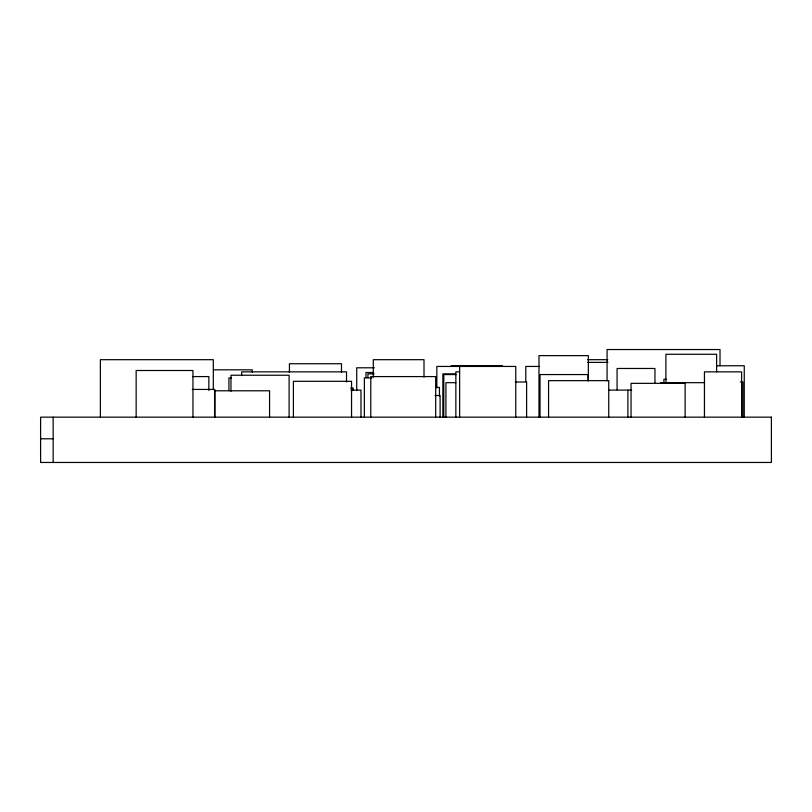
<?xml version="1.0" encoding="UTF-8"?>
<svg xmlns="http://www.w3.org/2000/svg" width="812" height="812" viewBox="0 0 812 812"><rect width="100%" height="100%" fill="white"/><g stroke="black" fill="none" stroke-linecap="round" stroke-linejoin="round"><path stroke-width="1.22" d="M587.705 359.686L607.792 359.686M587.726 362.385L607.914 362.385M451.157 365.765L502.547 365.765M716.712 365.765L744.259 365.765L744.259 417.155M539.564 366.445L525.811 366.445L525.811 381.66M374.413 367.795L356.722 367.795L356.722 390.582M213.424 369.825L252.278 369.825L252.278 372.312M459.633 371.855L455.857 371.855L455.857 417.155M373.52 372.525L365.968 372.525L365.968 377.489M374.159 373.885L367.917 373.885L367.917 377.59M455.4 373.885L442.865 373.885L442.865 417.155M456.202 374.555L443.778 374.555L443.778 417.155M192.454 376.585L208.857 376.585L208.857 390.531M231.42 377.935L228.923 377.935L228.923 390.592M371.896 377.935L364.375 377.935L364.375 417.155M666.429 379.295L663.901 379.295L663.901 383.081M515.275 381.995L526.612 381.995L526.612 417.155M740.382 381.995L742.909 381.995L742.909 417.155M455.887 382.675L445.92 382.675L445.92 417.155M660.653 382.675L704.603 382.675M435.658 387.405L439.444 387.405L439.444 396.083M350.642 388.085L353.149 388.085L353.149 390.613M192.312 389.435L214.744 389.435L214.744 417.155L214.804 390.785L269.574 390.785L269.574 417.155M350.916 390.105L360.975 390.105L360.975 417.155M609.061 390.105L631.685 390.105M435.11 395.515L440.104 395.515L440.104 417.155M40.6 438.795L53.034 438.795M741.63 417.155L741.63 371.855L704.44 371.855L704.44 417.155M720.011 365.816L720.011 349.536L607.082 349.536L607.082 380.848M716.62 371.876L716.62 354.276L665.901 354.276L665.901 383.203M685.135 417.155L685.135 383.345L631.046 383.345L631.046 417.155M654.949 383.447L654.949 368.475L617.079 368.475L617.079 389.689M627.899 390.105L627.899 417.155M608.746 417.155L608.746 380.645L548.567 380.645L548.567 417.155M588.345 380.737L588.345 355.626L538.985 355.626L538.985 417.155M588.04 380.818L588.04 374.555L540.031 374.555L540.031 417.155M515.762 417.155L515.762 366.445L436.836 366.445L436.836 387.994M459.633 366.445L459.633 417.155M435.689 417.155L435.689 376.585L370.779 376.585L370.779 417.155M424.006 377.174L424.006 359.686L373.297 359.686L373.297 377.174M351.789 388.085L351.789 390.613M351.555 417.155L351.555 381.315L293.396 381.315L293.396 417.155M346.511 381.924L346.511 371.855L241.702 371.855L241.702 375.631M341.487 372.434L341.487 363.735L289.427 363.735L289.427 372.434M289.113 417.155L289.113 375.235L230.963 375.235L230.963 391.262M213.312 389.669L213.312 359.686L100.383 359.686L100.383 417.155M192.951 417.155L192.951 370.495L136.152 370.495L136.152 417.155M53.156 417.155L53.156 462.464M771.4 417.155L40.6 417.155L40.6 462.464L771.4 462.464L771.4 417.155"/></g></svg>
